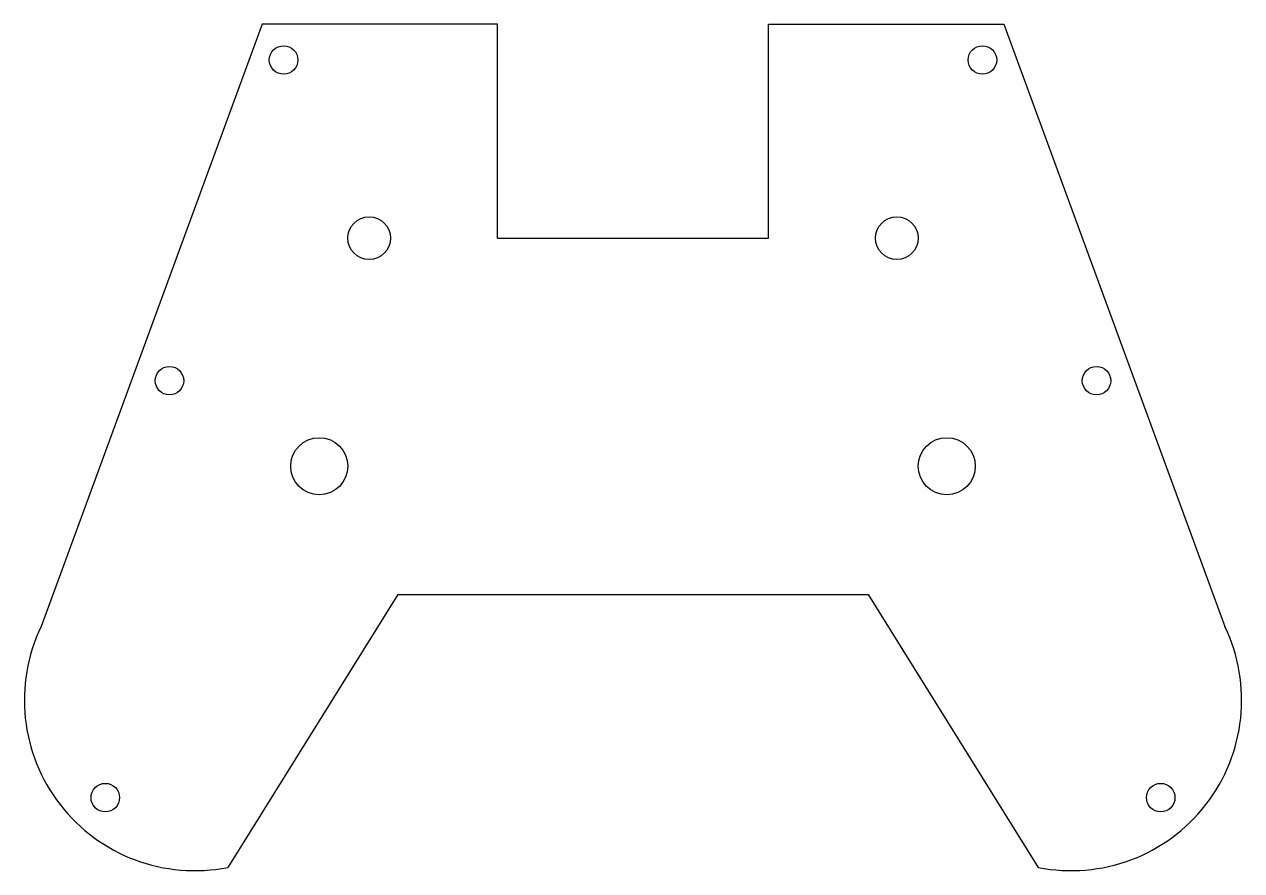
# Model space of a CAD drawing. Header units: millimetres. Extents: x 65 to 235, y 31 to 150.
import ezdxf

# ---------------------------------------------------------------- set-up
doc = ezdxf.new("R2010")
doc.units = ezdxf.units.MM
doc.header["$MEASUREMENT"] = 0

msp = doc.modelspace()

# ---------------------------------------------------------------- linework, layer by layer
at = {"color": 1}
for p, q in [((98, 150), (67, 65.5)), ((131, 150), (98, 150)), ((131, 120), (131, 150)), ((169, 150), (202, 150)), ((169, 120), (169, 150)), ((202, 150), (233, 65.5)), ((131, 120), (169, 120)), ((117, 70), (93.18, 31.7)), ((117, 70), (183, 70)), ((183, 70), (206.82, 31.7))]:
    msp.add_line(p, q, dxfattribs=at)
for centre, radius in [((101, 145), 2), ((199, 145), 2), ((113, 120), 3), ((187, 120), 3), ((85, 100), 2), ((215, 100), 2), ((106, 88), 4), ((194, 88), 4), ((76, 41.5), 2), ((224, 41.5), 2)]:
    msp.add_circle(centre, radius, dxfattribs=at)
for centre, start, end in [((88.56, 55.16), 154.3698, 281.1472), ((211.44, 55.16), 258.8528, 25.6302)]:
    msp.add_arc(centre, 23.91, start, end, dxfattribs=at)

doc.saveas('drawing.dxf')
